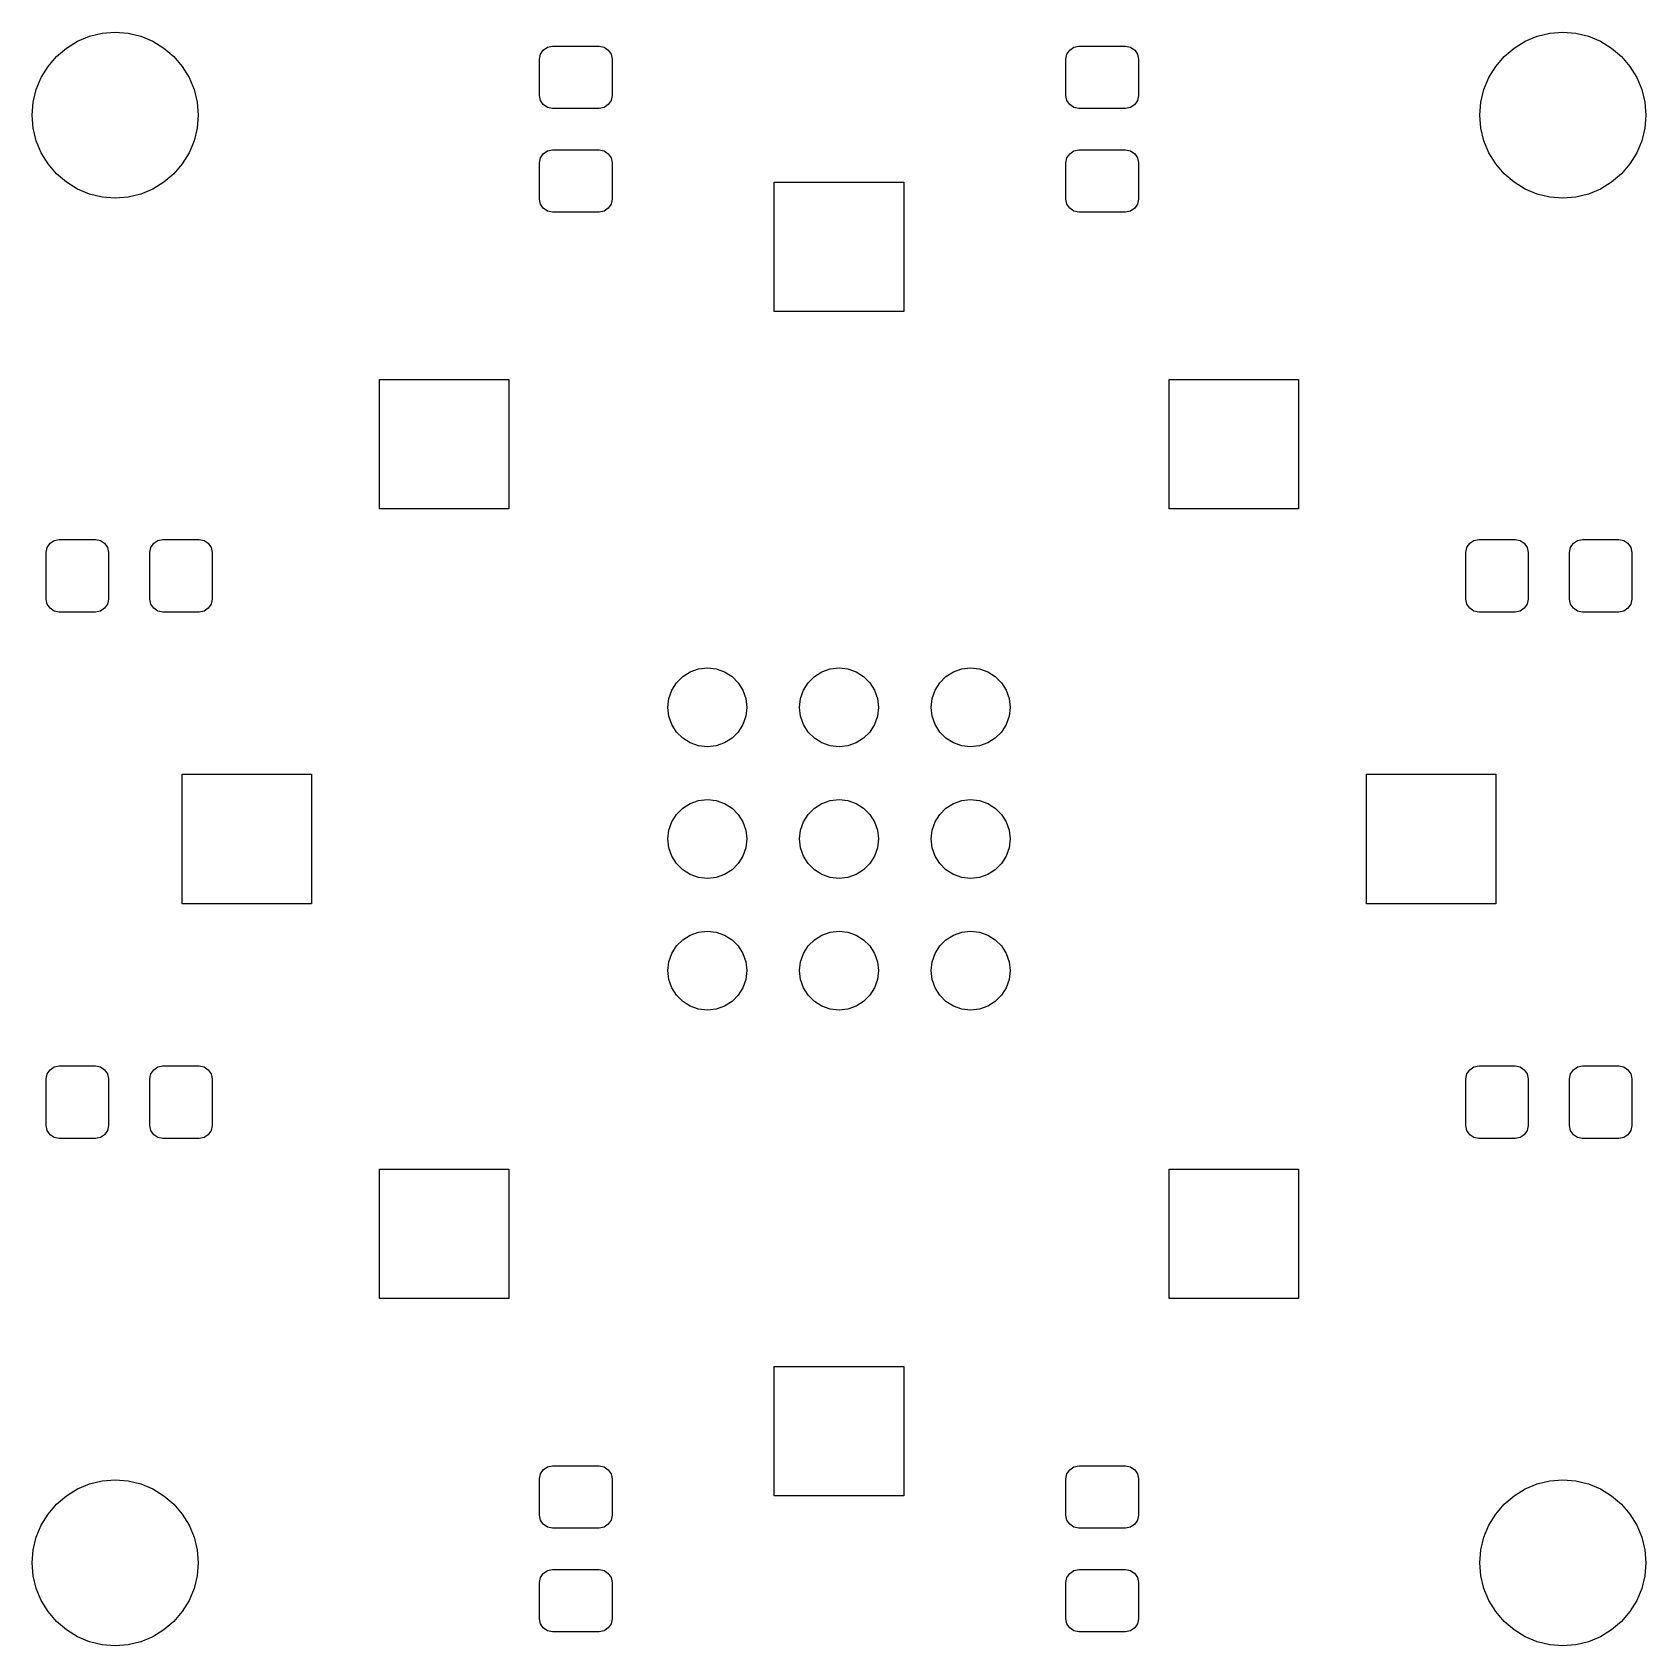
# Model space of a CAD drawing. Extents: x 5.39 to 6.61, y -4.81 to -3.59.
import ezdxf

# ---------------------------------------------------------------- set-up
doc = ezdxf.new("R2010")
doc.units = 0
doc.header["$MEASUREMENT"] = 0
doc.layers.add('BLACK', color=7, linetype='CONTINUOUS')

msp = doc.modelspace()

# ---------------------------------------------------------------- linework, layer by layer
at = {"layer": 'BLACK', "linetype": 'CONTINUOUS'}
for p, q in [((5.4214, -3.59387), (5.43053, -3.59009)), ((5.43053, -3.59009), (5.44015, -3.58778)), ((5.44015, -3.58778), (5.45, -3.58701)), ((5.45, -3.58701), (5.45985, -3.58778)), ((5.45985, -3.58778), (5.46947, -3.59009)), ((5.46947, -3.59009), (5.4786, -3.59387)), ((6.5214, -3.59387), (6.53053, -3.59009)), ((6.53053, -3.59009), (6.54015, -3.58778)), ((6.54015, -3.58778), (6.55, -3.58701)), ((6.55, -3.58701), (6.55985, -3.58778)), ((6.55985, -3.58778), (6.56947, -3.59009)), ((6.56947, -3.59009), (6.5786, -3.59387)), ((5.40546, -3.60546), (5.41297, -3.59904)), ((5.41297, -3.59904), (5.4214, -3.59387)), ((5.4786, -3.59387), (5.48703, -3.59904)), ((5.48703, -3.59904), (5.49454, -3.60546)), ((5.77244, -3.60748), (5.77319, -3.60371)), ((5.77319, -3.60371), (5.77532, -3.60052)), ((5.77532, -3.60052), (5.77852, -3.59839)), ((5.77852, -3.59839), (5.78228, -3.59764)), ((5.78228, -3.59764), (5.81772, -3.59764)), ((5.81772, -3.59764), (5.82148, -3.59839)), ((5.82148, -3.59839), (5.82468, -3.60052)), ((5.82468, -3.60052), (5.82681, -3.60371)), ((5.82681, -3.60371), (5.82756, -3.60748)), ((6.17244, -3.60748), (6.17319, -3.60371)), ((6.17319, -3.60371), (6.17532, -3.60052)), ((6.17532, -3.60052), (6.17852, -3.59839)), ((6.17852, -3.59839), (6.18228, -3.59764)), ((6.18228, -3.59764), (6.21772, -3.59764)), ((6.21772, -3.59764), (6.22148, -3.59839)), ((6.22148, -3.59839), (6.22468, -3.60052)), ((6.22468, -3.60052), (6.22681, -3.60371)), ((6.22681, -3.60371), (6.22756, -3.60748)), ((6.50546, -3.60546), (6.51297, -3.59904)), ((6.51297, -3.59904), (6.5214, -3.59387)), ((6.5786, -3.59387), (6.58703, -3.59904)), ((6.58703, -3.59904), (6.59454, -3.60546)), ((5.39387, -3.6214), (5.39904, -3.61297)), ((5.39904, -3.61297), (5.40546, -3.60546)), ((5.49454, -3.60546), (5.50096, -3.61297)), ((5.50096, -3.61297), (5.50613, -3.6214)), ((5.77244, -3.63504), (5.77244, -3.60748)), ((5.82756, -3.60748), (5.82756, -3.63504)), ((6.17244, -3.63504), (6.17244, -3.60748)), ((6.22756, -3.60748), (6.22756, -3.63504)), ((6.49387, -3.6214), (6.49904, -3.61297)), ((6.49904, -3.61297), (6.50546, -3.60546)), ((6.59454, -3.60546), (6.60096, -3.61297)), ((6.60096, -3.61297), (6.60613, -3.6214)), ((5.39009, -3.63053), (5.39387, -3.6214)), ((5.50613, -3.6214), (5.50991, -3.63053)), ((6.49009, -3.63053), (6.49387, -3.6214)), ((6.60613, -3.6214), (6.60991, -3.63053)), ((5.38701, -3.65), (5.38778, -3.64015)), ((5.38778, -3.64015), (5.39009, -3.63053)), ((5.50991, -3.63053), (5.51222, -3.64015)), ((5.51222, -3.64015), (5.51299, -3.65)), ((5.77319, -3.63881), (5.77244, -3.63504)), ((5.77532, -3.642), (5.77319, -3.63881)), ((5.82681, -3.63881), (5.82468, -3.642)), ((5.82756, -3.63504), (5.82681, -3.63881)), ((6.17319, -3.63881), (6.17244, -3.63504)), ((6.17532, -3.642), (6.17319, -3.63881)), ((6.22681, -3.63881), (6.22468, -3.642)), ((6.22756, -3.63504), (6.22681, -3.63881)), ((6.48701, -3.65), (6.48778, -3.64015)), ((6.48778, -3.64015), (6.49009, -3.63053)), ((6.60991, -3.63053), (6.61222, -3.64015)), ((6.61222, -3.64015), (6.61299, -3.65)), ((5.38778, -3.65985), (5.38701, -3.65)), ((5.51299, -3.65), (5.51222, -3.65985)), ((5.77852, -3.64413), (5.77532, -3.642)), ((5.78228, -3.64488), (5.77852, -3.64413)), ((5.81772, -3.64488), (5.78228, -3.64488)), ((5.82148, -3.64413), (5.81772, -3.64488)), ((5.82468, -3.642), (5.82148, -3.64413)), ((6.17852, -3.64413), (6.17532, -3.642)), ((6.18228, -3.64488), (6.17852, -3.64413)), ((6.21772, -3.64488), (6.18228, -3.64488)), ((6.22148, -3.64413), (6.21772, -3.64488)), ((6.22468, -3.642), (6.22148, -3.64413)), ((6.48778, -3.65985), (6.48701, -3.65)), ((6.61299, -3.65), (6.61222, -3.65985)), ((5.39009, -3.66947), (5.38778, -3.65985)), ((5.51222, -3.65985), (5.50991, -3.66947)), ((6.49009, -3.66947), (6.48778, -3.65985)), ((6.61222, -3.65985), (6.60991, -3.66947)), ((5.39387, -3.6786), (5.39009, -3.66947)), ((5.50991, -3.66947), (5.50613, -3.6786)), ((5.77532, -3.67926), (5.77852, -3.67713)), ((5.77852, -3.67713), (5.78228, -3.67638)), ((5.78228, -3.67638), (5.81772, -3.67638)), ((5.81772, -3.67638), (5.82148, -3.67713)), ((5.82148, -3.67713), (5.82468, -3.67926)), ((6.17532, -3.67926), (6.17852, -3.67713)), ((6.17852, -3.67713), (6.18228, -3.67638)), ((6.18228, -3.67638), (6.21772, -3.67638)), ((6.21772, -3.67638), (6.22148, -3.67713)), ((6.22148, -3.67713), (6.22468, -3.67926)), ((6.49387, -3.6786), (6.49009, -3.66947)), ((6.60991, -3.66947), (6.60613, -3.6786)), ((5.39904, -3.68703), (5.39387, -3.6786)), ((5.40546, -3.69454), (5.39904, -3.68703)), ((5.50096, -3.68703), (5.49454, -3.69454)), ((5.50613, -3.6786), (5.50096, -3.68703)), ((5.77244, -3.68622), (5.77319, -3.68245)), ((5.77244, -3.71378), (5.77244, -3.68622)), ((5.77319, -3.68245), (5.77532, -3.67926)), ((5.82468, -3.67926), (5.82681, -3.68245)), ((5.82681, -3.68245), (5.82756, -3.68622)), ((5.82756, -3.68622), (5.82756, -3.71378)), ((6.17244, -3.68622), (6.17319, -3.68245)), ((6.17244, -3.71378), (6.17244, -3.68622)), ((6.17319, -3.68245), (6.17532, -3.67926)), ((6.22468, -3.67926), (6.22681, -3.68245)), ((6.22681, -3.68245), (6.22756, -3.68622)), ((6.22756, -3.68622), (6.22756, -3.71378)), ((6.49904, -3.68703), (6.49387, -3.6786)), ((6.50546, -3.69454), (6.49904, -3.68703)), ((6.60096, -3.68703), (6.59454, -3.69454)), ((6.60613, -3.6786), (6.60096, -3.68703)), ((5.41297, -3.70096), (5.40546, -3.69454)), ((5.4214, -3.70613), (5.41297, -3.70096)), ((5.48703, -3.70096), (5.4786, -3.70613)), ((5.49454, -3.69454), (5.48703, -3.70096)), ((5.95079, -3.79921), (5.95079, -3.70079)), ((5.95079, -3.70079), (6.04921, -3.70079)), ((6.04921, -3.70079), (6.04921, -3.79921)), ((6.51297, -3.70096), (6.50546, -3.69454)), ((6.5214, -3.70613), (6.51297, -3.70096)), ((6.58703, -3.70096), (6.5786, -3.70613)), ((6.59454, -3.69454), (6.58703, -3.70096)), ((5.43053, -3.70991), (5.4214, -3.70613)), ((5.44015, -3.71222), (5.43053, -3.70991)), ((5.45, -3.71299), (5.44015, -3.71222)), ((5.45985, -3.71222), (5.45, -3.71299)), ((5.46947, -3.70991), (5.45985, -3.71222)), ((5.4786, -3.70613), (5.46947, -3.70991)), ((5.77319, -3.71755), (5.77244, -3.71378)), ((5.82756, -3.71378), (5.82681, -3.71755)), ((6.17319, -3.71755), (6.17244, -3.71378)), ((6.22756, -3.71378), (6.22681, -3.71755)), ((6.53053, -3.70991), (6.5214, -3.70613)), ((6.54015, -3.71222), (6.53053, -3.70991)), ((6.55, -3.71299), (6.54015, -3.71222)), ((6.55985, -3.71222), (6.55, -3.71299)), ((6.56947, -3.70991), (6.55985, -3.71222)), ((6.5786, -3.70613), (6.56947, -3.70991)), ((5.77532, -3.72074), (5.77319, -3.71755)), ((5.77852, -3.72287), (5.77532, -3.72074)), ((5.78228, -3.72362), (5.77852, -3.72287)), ((5.81772, -3.72362), (5.78228, -3.72362)), ((5.82148, -3.72287), (5.81772, -3.72362)), ((5.82468, -3.72074), (5.82148, -3.72287)), ((5.82681, -3.71755), (5.82468, -3.72074)), ((6.17532, -3.72074), (6.17319, -3.71755)), ((6.17852, -3.72287), (6.17532, -3.72074)), ((6.18228, -3.72362), (6.17852, -3.72287)), ((6.21772, -3.72362), (6.18228, -3.72362)), ((6.22148, -3.72287), (6.21772, -3.72362)), ((6.22468, -3.72074), (6.22148, -3.72287)), ((6.22681, -3.71755), (6.22468, -3.72074)), ((6.04921, -3.79921), (5.95079, -3.79921)), ((5.65079, -3.94921), (5.65079, -3.85079)), ((5.65079, -3.85079), (5.74921, -3.85079)), ((5.74921, -3.85079), (5.74921, -3.94921)), ((6.25079, -3.94921), (6.25079, -3.85079)), ((6.25079, -3.85079), (6.34921, -3.85079)), ((6.34921, -3.85079), (6.34921, -3.94921)), ((5.74921, -3.94921), (5.65079, -3.94921)), ((6.34921, -3.94921), (6.25079, -3.94921)), ((5.39764, -3.98228), (5.39839, -3.97852)), ((5.39764, -4.01772), (5.39764, -3.98228)), ((5.39839, -3.97852), (5.40052, -3.97532)), ((5.40052, -3.97532), (5.40371, -3.97319)), ((5.40371, -3.97319), (5.40748, -3.97244)), ((5.40748, -3.97244), (5.43504, -3.97244)), ((5.43504, -3.97244), (5.43881, -3.97319)), ((5.43881, -3.97319), (5.442, -3.97532)), ((5.442, -3.97532), (5.44413, -3.97852)), ((5.44413, -3.97852), (5.44488, -3.98228)), ((5.44488, -3.98228), (5.44488, -4.01772)), ((5.47638, -3.98228), (5.47713, -3.97852)), ((5.47638, -4.01772), (5.47638, -3.98228)), ((5.47713, -3.97852), (5.47926, -3.97532)), ((5.47926, -3.97532), (5.48245, -3.97319)), ((5.48245, -3.97319), (5.48622, -3.97244)), ((5.48622, -3.97244), (5.51378, -3.97244)), ((5.51378, -3.97244), (5.51755, -3.97319)), ((5.51755, -3.97319), (5.52074, -3.97532)), ((5.52074, -3.97532), (5.52287, -3.97852)), ((5.52287, -3.97852), (5.52362, -3.98228)), ((5.52362, -3.98228), (5.52362, -4.01772)), ((6.47638, -3.98228), (6.47713, -3.97852)), ((6.47638, -4.01772), (6.47638, -3.98228)), ((6.47713, -3.97852), (6.47926, -3.97532)), ((6.47926, -3.97532), (6.48245, -3.97319)), ((6.48245, -3.97319), (6.48622, -3.97244)), ((6.48622, -3.97244), (6.51378, -3.97244)), ((6.51378, -3.97244), (6.51755, -3.97319)), ((6.51755, -3.97319), (6.52074, -3.97532)), ((6.52074, -3.97532), (6.52287, -3.97852)), ((6.52287, -3.97852), (6.52362, -3.98228)), ((6.52362, -3.98228), (6.52362, -4.01772)), ((6.55512, -3.98228), (6.55587, -3.97852)), ((6.55512, -4.01772), (6.55512, -3.98228)), ((6.55587, -3.97852), (6.558, -3.97532)), ((6.558, -3.97532), (6.56119, -3.97319)), ((6.56119, -3.97319), (6.56496, -3.97244)), ((6.56496, -3.97244), (6.59252, -3.97244)), ((6.59252, -3.97244), (6.59629, -3.97319)), ((6.59629, -3.97319), (6.59948, -3.97532)), ((6.59948, -3.97532), (6.60161, -3.97852)), ((6.60161, -3.97852), (6.60236, -3.98228)), ((6.60236, -3.98228), (6.60236, -4.01772)), ((5.39839, -4.02148), (5.39764, -4.01772)), ((5.44488, -4.01772), (5.44413, -4.02148)), ((5.47713, -4.02148), (5.47638, -4.01772)), ((5.52362, -4.01772), (5.52287, -4.02148)), ((6.47713, -4.02148), (6.47638, -4.01772)), ((6.52362, -4.01772), (6.52287, -4.02148)), ((6.55587, -4.02148), (6.55512, -4.01772)), ((6.60236, -4.01772), (6.60161, -4.02148)), ((5.40052, -4.02468), (5.39839, -4.02148)), ((5.40371, -4.02681), (5.40052, -4.02468)), ((5.40748, -4.02756), (5.40371, -4.02681)), ((5.43504, -4.02756), (5.40748, -4.02756)), ((5.43881, -4.02681), (5.43504, -4.02756)), ((5.442, -4.02468), (5.43881, -4.02681)), ((5.44413, -4.02148), (5.442, -4.02468)), ((5.47926, -4.02468), (5.47713, -4.02148)), ((5.48245, -4.02681), (5.47926, -4.02468)), ((5.48622, -4.02756), (5.48245, -4.02681)), ((5.51378, -4.02756), (5.48622, -4.02756)), ((5.51755, -4.02681), (5.51378, -4.02756)), ((5.52074, -4.02468), (5.51755, -4.02681)), ((5.52287, -4.02148), (5.52074, -4.02468)), ((6.47926, -4.02468), (6.47713, -4.02148)), ((6.48245, -4.02681), (6.47926, -4.02468)), ((6.48622, -4.02756), (6.48245, -4.02681)), ((6.51378, -4.02756), (6.48622, -4.02756)), ((6.51755, -4.02681), (6.51378, -4.02756)), ((6.52074, -4.02468), (6.51755, -4.02681)), ((6.52287, -4.02148), (6.52074, -4.02468)), ((6.558, -4.02468), (6.55587, -4.02148)), ((6.56119, -4.02681), (6.558, -4.02468)), ((6.56496, -4.02756), (6.56119, -4.02681)), ((6.59252, -4.02756), (6.56496, -4.02756)), ((6.59629, -4.02681), (6.59252, -4.02756)), ((6.59948, -4.02468), (6.59629, -4.02681)), ((6.60161, -4.02148), (6.59948, -4.02468)), ((5.89332, -4.07075), (5.9, -4.07)), ((5.9, -4.07), (5.90668, -4.07075)), ((5.99332, -4.07075), (6, -4.07)), ((6, -4.07), (6.00668, -4.07075)), ((6.09332, -4.07075), (6.1, -4.07)), ((6.1, -4.07), (6.10668, -4.07075)), ((5.87297, -4.08698), (5.87655, -4.0813)), ((5.87655, -4.0813), (5.8813, -4.07655)), ((5.8813, -4.07655), (5.88698, -4.07297)), ((5.88698, -4.07297), (5.89332, -4.07075)), ((5.90668, -4.07075), (5.91302, -4.07297)), ((5.91302, -4.07297), (5.9187, -4.07655)), ((5.9187, -4.07655), (5.92345, -4.0813)), ((5.92345, -4.0813), (5.92703, -4.08698)), ((5.97297, -4.08698), (5.97655, -4.0813)), ((5.97655, -4.0813), (5.9813, -4.07655)), ((5.9813, -4.07655), (5.98698, -4.07297)), ((5.98698, -4.07297), (5.99332, -4.07075)), ((6.00668, -4.07075), (6.01302, -4.07297)), ((6.01302, -4.07297), (6.0187, -4.07655)), ((6.0187, -4.07655), (6.02345, -4.0813)), ((6.02345, -4.0813), (6.02703, -4.08698)), ((6.07297, -4.08698), (6.07655, -4.0813)), ((6.07655, -4.0813), (6.0813, -4.07655)), ((6.0813, -4.07655), (6.08698, -4.07297)), ((6.08698, -4.07297), (6.09332, -4.07075)), ((6.10668, -4.07075), (6.11302, -4.07297)), ((6.11302, -4.07297), (6.1187, -4.07655)), ((6.1187, -4.07655), (6.12345, -4.0813)), ((6.12345, -4.0813), (6.12703, -4.08698)), ((5.87, -4.1), (5.87075, -4.09332)), ((5.87075, -4.09332), (5.87297, -4.08698)), ((5.92703, -4.08698), (5.92925, -4.09332)), ((5.92925, -4.09332), (5.93, -4.1)), ((5.97, -4.1), (5.97075, -4.09332)), ((5.97075, -4.09332), (5.97297, -4.08698)), ((6.02703, -4.08698), (6.02925, -4.09332)), ((6.02925, -4.09332), (6.03, -4.1)), ((6.07, -4.1), (6.07075, -4.09332)), ((6.07075, -4.09332), (6.07297, -4.08698)), ((6.12703, -4.08698), (6.12925, -4.09332)), ((6.12925, -4.09332), (6.13, -4.1)), ((5.87075, -4.10668), (5.87, -4.1)), ((5.87297, -4.11302), (5.87075, -4.10668)), ((5.92925, -4.10668), (5.92703, -4.11302)), ((5.93, -4.1), (5.92925, -4.10668)), ((5.97075, -4.10668), (5.97, -4.1)), ((5.97297, -4.11302), (5.97075, -4.10668)), ((6.02925, -4.10668), (6.02703, -4.11302)), ((6.03, -4.1), (6.02925, -4.10668)), ((6.07075, -4.10668), (6.07, -4.1)), ((6.07297, -4.11302), (6.07075, -4.10668)), ((6.12925, -4.10668), (6.12703, -4.11302)), ((6.13, -4.1), (6.12925, -4.10668)), ((5.87655, -4.1187), (5.87297, -4.11302)), ((5.8813, -4.12345), (5.87655, -4.1187)), ((5.92345, -4.1187), (5.9187, -4.12345)), ((5.92703, -4.11302), (5.92345, -4.1187)), ((5.97655, -4.1187), (5.97297, -4.11302)), ((5.9813, -4.12345), (5.97655, -4.1187)), ((6.02345, -4.1187), (6.0187, -4.12345)), ((6.02703, -4.11302), (6.02345, -4.1187)), ((6.07655, -4.1187), (6.07297, -4.11302)), ((6.0813, -4.12345), (6.07655, -4.1187)), ((6.12345, -4.1187), (6.1187, -4.12345)), ((6.12703, -4.11302), (6.12345, -4.1187)), ((5.88698, -4.12703), (5.8813, -4.12345)), ((5.89332, -4.12925), (5.88698, -4.12703)), ((5.9, -4.13), (5.89332, -4.12925)), ((5.90668, -4.12925), (5.9, -4.13)), ((5.91302, -4.12703), (5.90668, -4.12925)), ((5.9187, -4.12345), (5.91302, -4.12703)), ((5.98698, -4.12703), (5.9813, -4.12345)), ((5.99332, -4.12925), (5.98698, -4.12703)), ((6, -4.13), (5.99332, -4.12925)), ((6.00668, -4.12925), (6, -4.13)), ((6.01302, -4.12703), (6.00668, -4.12925)), ((6.0187, -4.12345), (6.01302, -4.12703)), ((6.08698, -4.12703), (6.0813, -4.12345)), ((6.09332, -4.12925), (6.08698, -4.12703)), ((6.1, -4.13), (6.09332, -4.12925)), ((6.10668, -4.12925), (6.1, -4.13)), ((6.11302, -4.12703), (6.10668, -4.12925)), ((6.1187, -4.12345), (6.11302, -4.12703)), ((5.50079, -4.24921), (5.50079, -4.15079)), ((5.50079, -4.15079), (5.59921, -4.15079)), ((5.59921, -4.15079), (5.59921, -4.24921)), ((6.40079, -4.24921), (6.40079, -4.15079)), ((6.40079, -4.15079), (6.49921, -4.15079)), ((6.49921, -4.15079), (6.49921, -4.24921)), ((5.87655, -4.1813), (5.8813, -4.17655)), ((5.8813, -4.17655), (5.88698, -4.17297)), ((5.88698, -4.17297), (5.89332, -4.17075)), ((5.89332, -4.17075), (5.9, -4.17)), ((5.9, -4.17), (5.90668, -4.17075)), ((5.90668, -4.17075), (5.91302, -4.17297)), ((5.91302, -4.17297), (5.9187, -4.17655)), ((5.9187, -4.17655), (5.92345, -4.1813)), ((5.97655, -4.1813), (5.9813, -4.17655)), ((5.9813, -4.17655), (5.98698, -4.17297)), ((5.98698, -4.17297), (5.99332, -4.17075)), ((5.99332, -4.17075), (6, -4.17)), ((6, -4.17), (6.00668, -4.17075)), ((6.00668, -4.17075), (6.01302, -4.17297)), ((6.01302, -4.17297), (6.0187, -4.17655)), ((6.0187, -4.17655), (6.02345, -4.1813)), ((6.07655, -4.1813), (6.0813, -4.17655)), ((6.0813, -4.17655), (6.08698, -4.17297)), ((6.08698, -4.17297), (6.09332, -4.17075)), ((6.09332, -4.17075), (6.1, -4.17)), ((6.1, -4.17), (6.10668, -4.17075)), ((6.10668, -4.17075), (6.11302, -4.17297)), ((6.11302, -4.17297), (6.1187, -4.17655)), ((6.1187, -4.17655), (6.12345, -4.1813)), ((5.87075, -4.19332), (5.87297, -4.18698)), ((5.87297, -4.18698), (5.87655, -4.1813)), ((5.92345, -4.1813), (5.92703, -4.18698)), ((5.92703, -4.18698), (5.92925, -4.19332)), ((5.97075, -4.19332), (5.97297, -4.18698)), ((5.97297, -4.18698), (5.97655, -4.1813)), ((6.02345, -4.1813), (6.02703, -4.18698)), ((6.02703, -4.18698), (6.02925, -4.19332)), ((6.07075, -4.19332), (6.07297, -4.18698)), ((6.07297, -4.18698), (6.07655, -4.1813)), ((6.12345, -4.1813), (6.12703, -4.18698)), ((6.12703, -4.18698), (6.12925, -4.19332)), ((5.87, -4.2), (5.87075, -4.19332)), ((5.87075, -4.20668), (5.87, -4.2)), ((5.92925, -4.19332), (5.93, -4.2)), ((5.93, -4.2), (5.92925, -4.20668)), ((5.97, -4.2), (5.97075, -4.19332)), ((5.97075, -4.20668), (5.97, -4.2)), ((6.02925, -4.19332), (6.03, -4.2)), ((6.03, -4.2), (6.02925, -4.20668)), ((6.07, -4.2), (6.07075, -4.19332)), ((6.07075, -4.20668), (6.07, -4.2)), ((6.12925, -4.19332), (6.13, -4.2)), ((6.13, -4.2), (6.12925, -4.20668)), ((5.87297, -4.21302), (5.87075, -4.20668)), ((5.87655, -4.2187), (5.87297, -4.21302)), ((5.92703, -4.21302), (5.92345, -4.2187)), ((5.92925, -4.20668), (5.92703, -4.21302)), ((5.97297, -4.21302), (5.97075, -4.20668)), ((5.97655, -4.2187), (5.97297, -4.21302)), ((6.02703, -4.21302), (6.02345, -4.2187)), ((6.02925, -4.20668), (6.02703, -4.21302)), ((6.07297, -4.21302), (6.07075, -4.20668)), ((6.07655, -4.2187), (6.07297, -4.21302)), ((6.12703, -4.21302), (6.12345, -4.2187)), ((6.12925, -4.20668), (6.12703, -4.21302)), ((5.8813, -4.22345), (5.87655, -4.2187)), ((5.88698, -4.22703), (5.8813, -4.22345)), ((5.89332, -4.22925), (5.88698, -4.22703)), ((5.9, -4.23), (5.89332, -4.22925)), ((5.90668, -4.22925), (5.9, -4.23)), ((5.91302, -4.22703), (5.90668, -4.22925)), ((5.9187, -4.22345), (5.91302, -4.22703)), ((5.92345, -4.2187), (5.9187, -4.22345)), ((5.9813, -4.22345), (5.97655, -4.2187)), ((5.98698, -4.22703), (5.9813, -4.22345)), ((5.99332, -4.22925), (5.98698, -4.22703)), ((6, -4.23), (5.99332, -4.22925)), ((6.00668, -4.22925), (6, -4.23)), ((6.01302, -4.22703), (6.00668, -4.22925)), ((6.0187, -4.22345), (6.01302, -4.22703)), ((6.02345, -4.2187), (6.0187, -4.22345)), ((6.0813, -4.22345), (6.07655, -4.2187)), ((6.08698, -4.22703), (6.0813, -4.22345)), ((6.09332, -4.22925), (6.08698, -4.22703)), ((6.1, -4.23), (6.09332, -4.22925)), ((6.10668, -4.22925), (6.1, -4.23)), ((6.11302, -4.22703), (6.10668, -4.22925)), ((6.1187, -4.22345), (6.11302, -4.22703)), ((6.12345, -4.2187), (6.1187, -4.22345)), ((5.59921, -4.24921), (5.50079, -4.24921)), ((6.49921, -4.24921), (6.40079, -4.24921)), ((5.87655, -4.2813), (5.8813, -4.27655)), ((5.8813, -4.27655), (5.88698, -4.27297)), ((5.88698, -4.27297), (5.89332, -4.27075)), ((5.89332, -4.27075), (5.9, -4.27)), ((5.9, -4.27), (5.90668, -4.27075)), ((5.90668, -4.27075), (5.91302, -4.27297)), ((5.91302, -4.27297), (5.9187, -4.27655)), ((5.9187, -4.27655), (5.92345, -4.2813)), ((5.97655, -4.2813), (5.9813, -4.27655)), ((5.9813, -4.27655), (5.98698, -4.27297)), ((5.98698, -4.27297), (5.99332, -4.27075)), ((5.99332, -4.27075), (6, -4.27)), ((6, -4.27), (6.00668, -4.27075)), ((6.00668, -4.27075), (6.01302, -4.27297)), ((6.01302, -4.27297), (6.0187, -4.27655)), ((6.0187, -4.27655), (6.02345, -4.2813)), ((6.07655, -4.2813), (6.0813, -4.27655)), ((6.0813, -4.27655), (6.08698, -4.27297)), ((6.08698, -4.27297), (6.09332, -4.27075)), ((6.09332, -4.27075), (6.1, -4.27)), ((6.1, -4.27), (6.10668, -4.27075)), ((6.10668, -4.27075), (6.11302, -4.27297)), ((6.11302, -4.27297), (6.1187, -4.27655)), ((6.1187, -4.27655), (6.12345, -4.2813)), ((5.87075, -4.29332), (5.87297, -4.28698)), ((5.87297, -4.28698), (5.87655, -4.2813)), ((5.92345, -4.2813), (5.92703, -4.28698)), ((5.92703, -4.28698), (5.92925, -4.29332)), ((5.97075, -4.29332), (5.97297, -4.28698)), ((5.97297, -4.28698), (5.97655, -4.2813)), ((6.02345, -4.2813), (6.02703, -4.28698)), ((6.02703, -4.28698), (6.02925, -4.29332)), ((6.07075, -4.29332), (6.07297, -4.28698)), ((6.07297, -4.28698), (6.07655, -4.2813)), ((6.12345, -4.2813), (6.12703, -4.28698)), ((6.12703, -4.28698), (6.12925, -4.29332)), ((5.87, -4.3), (5.87075, -4.29332)), ((5.87075, -4.30668), (5.87, -4.3)), ((5.92925, -4.29332), (5.93, -4.3)), ((5.93, -4.3), (5.92925, -4.30668)), ((5.97, -4.3), (5.97075, -4.29332)), ((5.97075, -4.30668), (5.97, -4.3)), ((6.02925, -4.29332), (6.03, -4.3)), ((6.03, -4.3), (6.02925, -4.30668)), ((6.07, -4.3), (6.07075, -4.29332)), ((6.07075, -4.30668), (6.07, -4.3)), ((6.12925, -4.29332), (6.13, -4.3)), ((6.13, -4.3), (6.12925, -4.30668)), ((5.87297, -4.31302), (5.87075, -4.30668)), ((5.87655, -4.3187), (5.87297, -4.31302)), ((5.92703, -4.31302), (5.92345, -4.3187)), ((5.92925, -4.30668), (5.92703, -4.31302)), ((5.97297, -4.31302), (5.97075, -4.30668)), ((5.97655, -4.3187), (5.97297, -4.31302)), ((6.02703, -4.31302), (6.02345, -4.3187)), ((6.02925, -4.30668), (6.02703, -4.31302)), ((6.07297, -4.31302), (6.07075, -4.30668)), ((6.07655, -4.3187), (6.07297, -4.31302)), ((6.12703, -4.31302), (6.12345, -4.3187)), ((6.12925, -4.30668), (6.12703, -4.31302)), ((5.8813, -4.32345), (5.87655, -4.3187)), ((5.88698, -4.32703), (5.8813, -4.32345)), ((5.89332, -4.32925), (5.88698, -4.32703)), ((5.91302, -4.32703), (5.90668, -4.32925)), ((5.9187, -4.32345), (5.91302, -4.32703)), ((5.92345, -4.3187), (5.9187, -4.32345)), ((5.9813, -4.32345), (5.97655, -4.3187)), ((5.98698, -4.32703), (5.9813, -4.32345)), ((5.99332, -4.32925), (5.98698, -4.32703)), ((6.01302, -4.32703), (6.00668, -4.32925)), ((6.0187, -4.32345), (6.01302, -4.32703)), ((6.02345, -4.3187), (6.0187, -4.32345)), ((6.0813, -4.32345), (6.07655, -4.3187)), ((6.08698, -4.32703), (6.0813, -4.32345)), ((6.09332, -4.32925), (6.08698, -4.32703)), ((6.11302, -4.32703), (6.10668, -4.32925)), ((6.1187, -4.32345), (6.11302, -4.32703)), ((6.12345, -4.3187), (6.1187, -4.32345)), ((5.9, -4.33), (5.89332, -4.32925)), ((5.90668, -4.32925), (5.9, -4.33)), ((6, -4.33), (5.99332, -4.32925)), ((6.00668, -4.32925), (6, -4.33)), ((6.1, -4.33), (6.09332, -4.32925)), ((6.10668, -4.32925), (6.1, -4.33)), ((5.39839, -4.37852), (5.40052, -4.37532)), ((5.40052, -4.37532), (5.40371, -4.37319)), ((5.40371, -4.37319), (5.40748, -4.37244)), ((5.40748, -4.37244), (5.43504, -4.37244)), ((5.43504, -4.37244), (5.43881, -4.37319)), ((5.43881, -4.37319), (5.442, -4.37532)), ((5.442, -4.37532), (5.44413, -4.37852)), ((5.47713, -4.37852), (5.47926, -4.37532)), ((5.47926, -4.37532), (5.48245, -4.37319)), ((5.48245, -4.37319), (5.48622, -4.37244)), ((5.48622, -4.37244), (5.51378, -4.37244)), ((5.51378, -4.37244), (5.51755, -4.37319)), ((5.51755, -4.37319), (5.52074, -4.37532)), ((5.52074, -4.37532), (5.52287, -4.37852)), ((6.47713, -4.37852), (6.47926, -4.37532)), ((6.47926, -4.37532), (6.48245, -4.37319)), ((6.48245, -4.37319), (6.48622, -4.37244)), ((6.48622, -4.37244), (6.51378, -4.37244)), ((6.51378, -4.37244), (6.51755, -4.37319)), ((6.51755, -4.37319), (6.52074, -4.37532)), ((6.52074, -4.37532), (6.52287, -4.37852)), ((6.55587, -4.37852), (6.558, -4.37532)), ((6.558, -4.37532), (6.56119, -4.37319)), ((6.56119, -4.37319), (6.56496, -4.37244)), ((6.56496, -4.37244), (6.59252, -4.37244)), ((6.59252, -4.37244), (6.59629, -4.37319)), ((6.59629, -4.37319), (6.59948, -4.37532)), ((6.59948, -4.37532), (6.60161, -4.37852)), ((5.39764, -4.38228), (5.39839, -4.37852)), ((5.39764, -4.41772), (5.39764, -4.38228)), ((5.44413, -4.37852), (5.44488, -4.38228)), ((5.44488, -4.38228), (5.44488, -4.41772)), ((5.47638, -4.38228), (5.47713, -4.37852)), ((5.47638, -4.41772), (5.47638, -4.38228)), ((5.52287, -4.37852), (5.52362, -4.38228)), ((5.52362, -4.38228), (5.52362, -4.41772)), ((6.47638, -4.38228), (6.47713, -4.37852)), ((6.47638, -4.41772), (6.47638, -4.38228)), ((6.52287, -4.37852), (6.52362, -4.38228)), ((6.52362, -4.38228), (6.52362, -4.41772)), ((6.55512, -4.38228), (6.55587, -4.37852)), ((6.55512, -4.41772), (6.55512, -4.38228)), ((6.60161, -4.37852), (6.60236, -4.38228)), ((6.60236, -4.38228), (6.60236, -4.41772)), ((5.39839, -4.42148), (5.39764, -4.41772)), ((5.40052, -4.42468), (5.39839, -4.42148)), ((5.40371, -4.42681), (5.40052, -4.42468)), ((5.442, -4.42468), (5.43881, -4.42681)), ((5.44413, -4.42148), (5.442, -4.42468)), ((5.44488, -4.41772), (5.44413, -4.42148)), ((5.47713, -4.42148), (5.47638, -4.41772)), ((5.47926, -4.42468), (5.47713, -4.42148)), ((5.48245, -4.42681), (5.47926, -4.42468)), ((5.52074, -4.42468), (5.51755, -4.42681)), ((5.52287, -4.42148), (5.52074, -4.42468)), ((5.52362, -4.41772), (5.52287, -4.42148)), ((6.47713, -4.42148), (6.47638, -4.41772)), ((6.47926, -4.42468), (6.47713, -4.42148)), ((6.48245, -4.42681), (6.47926, -4.42468)), ((6.52074, -4.42468), (6.51755, -4.42681)), ((6.52287, -4.42148), (6.52074, -4.42468)), ((6.52362, -4.41772), (6.52287, -4.42148)), ((6.55587, -4.42148), (6.55512, -4.41772)), ((6.558, -4.42468), (6.55587, -4.42148)), ((6.56119, -4.42681), (6.558, -4.42468)), ((6.59948, -4.42468), (6.59629, -4.42681)), ((6.60161, -4.42148), (6.59948, -4.42468)), ((6.60236, -4.41772), (6.60161, -4.42148)), ((5.40748, -4.42756), (5.40371, -4.42681)), ((5.43504, -4.42756), (5.40748, -4.42756)), ((5.43881, -4.42681), (5.43504, -4.42756)), ((5.48622, -4.42756), (5.48245, -4.42681)), ((5.51378, -4.42756), (5.48622, -4.42756)), ((5.51755, -4.42681), (5.51378, -4.42756)), ((6.48622, -4.42756), (6.48245, -4.42681)), ((6.51378, -4.42756), (6.48622, -4.42756)), ((6.51755, -4.42681), (6.51378, -4.42756)), ((6.56496, -4.42756), (6.56119, -4.42681)), ((6.59252, -4.42756), (6.56496, -4.42756)), ((6.59629, -4.42681), (6.59252, -4.42756)), ((5.65079, -4.54921), (5.65079, -4.45079)), ((5.65079, -4.45079), (5.74921, -4.45079)), ((5.74921, -4.45079), (5.74921, -4.54921)), ((6.25079, -4.54921), (6.25079, -4.45079)), ((6.25079, -4.45079), (6.34921, -4.45079)), ((6.34921, -4.45079), (6.34921, -4.54921)), ((5.74921, -4.54921), (5.65079, -4.54921)), ((6.34921, -4.54921), (6.25079, -4.54921)), ((5.95079, -4.69921), (5.95079, -4.60079)), ((5.95079, -4.60079), (6.04921, -4.60079)), ((6.04921, -4.60079), (6.04921, -4.69921)), ((5.77244, -4.68622), (5.77319, -4.68245)), ((5.77319, -4.68245), (5.77532, -4.67926)), ((5.77532, -4.67926), (5.77852, -4.67713)), ((5.77852, -4.67713), (5.78228, -4.67638)), ((5.78228, -4.67638), (5.81772, -4.67638)), ((5.81772, -4.67638), (5.82148, -4.67713)), ((5.82148, -4.67713), (5.82468, -4.67926)), ((5.82468, -4.67926), (5.82681, -4.68245)), ((5.82681, -4.68245), (5.82756, -4.68622)), ((6.17244, -4.68622), (6.17319, -4.68245)), ((6.17319, -4.68245), (6.17532, -4.67926)), ((6.17532, -4.67926), (6.17852, -4.67713)), ((6.17852, -4.67713), (6.18228, -4.67638)), ((6.18228, -4.67638), (6.21772, -4.67638)), ((6.21772, -4.67638), (6.22148, -4.67713)), ((6.22148, -4.67713), (6.22468, -4.67926)), ((6.22468, -4.67926), (6.22681, -4.68245)), ((6.22681, -4.68245), (6.22756, -4.68622)), ((5.41297, -4.69904), (5.4214, -4.69387)), ((5.4214, -4.69387), (5.43053, -4.69009)), ((5.43053, -4.69009), (5.44015, -4.68778)), ((5.44015, -4.68778), (5.45, -4.68701)), ((5.45, -4.68701), (5.45985, -4.68778)), ((5.45985, -4.68778), (5.46947, -4.69009)), ((5.46947, -4.69009), (5.4786, -4.69387)), ((5.4786, -4.69387), (5.48703, -4.69904)), ((5.77244, -4.71378), (5.77244, -4.68622)), ((5.82756, -4.68622), (5.82756, -4.71378)), ((6.17244, -4.71378), (6.17244, -4.68622)), ((6.22756, -4.68622), (6.22756, -4.71378)), ((6.51297, -4.69904), (6.5214, -4.69387)), ((6.5214, -4.69387), (6.53053, -4.69009)), ((6.53053, -4.69009), (6.54015, -4.68778)), ((6.54015, -4.68778), (6.55, -4.68701)), ((6.55, -4.68701), (6.55985, -4.68778)), ((6.55985, -4.68778), (6.56947, -4.69009)), ((6.56947, -4.69009), (6.5786, -4.69387)), ((6.5786, -4.69387), (6.58703, -4.69904)), ((5.39904, -4.71297), (5.40546, -4.70546)), ((5.40546, -4.70546), (5.41297, -4.69904)), ((5.48703, -4.69904), (5.49454, -4.70546)), ((5.49454, -4.70546), (5.50096, -4.71297)), ((6.04921, -4.69921), (5.95079, -4.69921)), ((6.49904, -4.71297), (6.50546, -4.70546)), ((6.50546, -4.70546), (6.51297, -4.69904)), ((6.58703, -4.69904), (6.59454, -4.70546)), ((6.59454, -4.70546), (6.60096, -4.71297)), ((5.39387, -4.7214), (5.39904, -4.71297)), ((5.50096, -4.71297), (5.50613, -4.7214)), ((5.77319, -4.71755), (5.77244, -4.71378)), ((5.77532, -4.72074), (5.77319, -4.71755)), ((5.82681, -4.71755), (5.82468, -4.72074)), ((5.82756, -4.71378), (5.82681, -4.71755)), ((6.17319, -4.71755), (6.17244, -4.71378)), ((6.17532, -4.72074), (6.17319, -4.71755)), ((6.22681, -4.71755), (6.22468, -4.72074)), ((6.22756, -4.71378), (6.22681, -4.71755)), ((6.49387, -4.7214), (6.49904, -4.71297)), ((6.60096, -4.71297), (6.60613, -4.7214)), ((5.38778, -4.74015), (5.39009, -4.73053)), ((5.39009, -4.73053), (5.39387, -4.7214)), ((5.50613, -4.7214), (5.50991, -4.73053)), ((5.50991, -4.73053), (5.51222, -4.74015)), ((5.77852, -4.72287), (5.77532, -4.72074)), ((5.78228, -4.72362), (5.77852, -4.72287)), ((5.81772, -4.72362), (5.78228, -4.72362)), ((5.82148, -4.72287), (5.81772, -4.72362)), ((5.82468, -4.72074), (5.82148, -4.72287)), ((6.17852, -4.72287), (6.17532, -4.72074)), ((6.18228, -4.72362), (6.17852, -4.72287)), ((6.21772, -4.72362), (6.18228, -4.72362)), ((6.22148, -4.72287), (6.21772, -4.72362)), ((6.22468, -4.72074), (6.22148, -4.72287)), ((6.48778, -4.74015), (6.49009, -4.73053)), ((6.49009, -4.73053), (6.49387, -4.7214)), ((6.60613, -4.7214), (6.60991, -4.73053)), ((6.60991, -4.73053), (6.61222, -4.74015)), ((5.38701, -4.75), (5.38778, -4.74015)), ((5.51222, -4.74015), (5.51299, -4.75)), ((6.48701, -4.75), (6.48778, -4.74015)), ((6.61222, -4.74015), (6.61299, -4.75)), ((5.38778, -4.75985), (5.38701, -4.75)), ((5.51299, -4.75), (5.51222, -4.75985)), ((5.77532, -4.758), (5.77852, -4.75587)), ((5.77852, -4.75587), (5.78228, -4.75512)), ((5.78228, -4.75512), (5.81772, -4.75512)), ((5.81772, -4.75512), (5.82148, -4.75587)), ((5.82148, -4.75587), (5.82468, -4.758)), ((6.17532, -4.758), (6.17852, -4.75587)), ((6.17852, -4.75587), (6.18228, -4.75512)), ((6.18228, -4.75512), (6.21772, -4.75512)), ((6.21772, -4.75512), (6.22148, -4.75587)), ((6.22148, -4.75587), (6.22468, -4.758)), ((6.48778, -4.75985), (6.48701, -4.75)), ((6.61299, -4.75), (6.61222, -4.75985)), ((5.39009, -4.76947), (5.38778, -4.75985)), ((5.51222, -4.75985), (5.50991, -4.76947)), ((5.77244, -4.76496), (5.77319, -4.76119)), ((5.77244, -4.79252), (5.77244, -4.76496)), ((5.77319, -4.76119), (5.77532, -4.758)), ((5.82468, -4.758), (5.82681, -4.76119)), ((5.82681, -4.76119), (5.82756, -4.76496)), ((5.82756, -4.76496), (5.82756, -4.79252)), ((6.17244, -4.76496), (6.17319, -4.76119)), ((6.17244, -4.79252), (6.17244, -4.76496)), ((6.17319, -4.76119), (6.17532, -4.758)), ((6.22468, -4.758), (6.22681, -4.76119)), ((6.22681, -4.76119), (6.22756, -4.76496)), ((6.22756, -4.76496), (6.22756, -4.79252)), ((6.49009, -4.76947), (6.48778, -4.75985)), ((6.61222, -4.75985), (6.60991, -4.76947)), ((5.39387, -4.7786), (5.39009, -4.76947)), ((5.39904, -4.78703), (5.39387, -4.7786)), ((5.50613, -4.7786), (5.50096, -4.78703)), ((5.50991, -4.76947), (5.50613, -4.7786)), ((6.49387, -4.7786), (6.49009, -4.76947)), ((6.49904, -4.78703), (6.49387, -4.7786)), ((6.60613, -4.7786), (6.60096, -4.78703)), ((6.60991, -4.76947), (6.60613, -4.7786)), ((5.40546, -4.79454), (5.39904, -4.78703)), ((5.50096, -4.78703), (5.49454, -4.79454)), ((5.77319, -4.79629), (5.77244, -4.79252)), ((5.82756, -4.79252), (5.82681, -4.79629)), ((6.17319, -4.79629), (6.17244, -4.79252)), ((6.22756, -4.79252), (6.22681, -4.79629)), ((6.50546, -4.79454), (6.49904, -4.78703)), ((6.60096, -4.78703), (6.59454, -4.79454)), ((5.41297, -4.80096), (5.40546, -4.79454)), ((5.4214, -4.80613), (5.41297, -4.80096)), ((5.48703, -4.80096), (5.4786, -4.80613)), ((5.49454, -4.79454), (5.48703, -4.80096)), ((5.77532, -4.79948), (5.77319, -4.79629)), ((5.77852, -4.80161), (5.77532, -4.79948)), ((5.78228, -4.80236), (5.77852, -4.80161)), ((5.81772, -4.80236), (5.78228, -4.80236)), ((5.82148, -4.80161), (5.81772, -4.80236)), ((5.82468, -4.79948), (5.82148, -4.80161)), ((5.82681, -4.79629), (5.82468, -4.79948)), ((6.17532, -4.79948), (6.17319, -4.79629)), ((6.17852, -4.80161), (6.17532, -4.79948)), ((6.18228, -4.80236), (6.17852, -4.80161)), ((6.21772, -4.80236), (6.18228, -4.80236)), ((6.22148, -4.80161), (6.21772, -4.80236)), ((6.22468, -4.79948), (6.22148, -4.80161)), ((6.22681, -4.79629), (6.22468, -4.79948)), ((6.51297, -4.80096), (6.50546, -4.79454)), ((6.5214, -4.80613), (6.51297, -4.80096)), ((6.58703, -4.80096), (6.5786, -4.80613)), ((6.59454, -4.79454), (6.58703, -4.80096)), ((5.43053, -4.80991), (5.4214, -4.80613)), ((5.44015, -4.81222), (5.43053, -4.80991)), ((5.45, -4.81299), (5.44015, -4.81222)), ((5.45985, -4.81222), (5.45, -4.81299)), ((5.46947, -4.80991), (5.45985, -4.81222)), ((5.4786, -4.80613), (5.46947, -4.80991)), ((6.53053, -4.80991), (6.5214, -4.80613)), ((6.54015, -4.81222), (6.53053, -4.80991)), ((6.55, -4.81299), (6.54015, -4.81222)), ((6.55985, -4.81222), (6.55, -4.81299)), ((6.56947, -4.80991), (6.55985, -4.81222)), ((6.5786, -4.80613), (6.56947, -4.80991))]:
    msp.add_line(p, q, dxfattribs=at)

doc.saveas('drawing.dxf')
